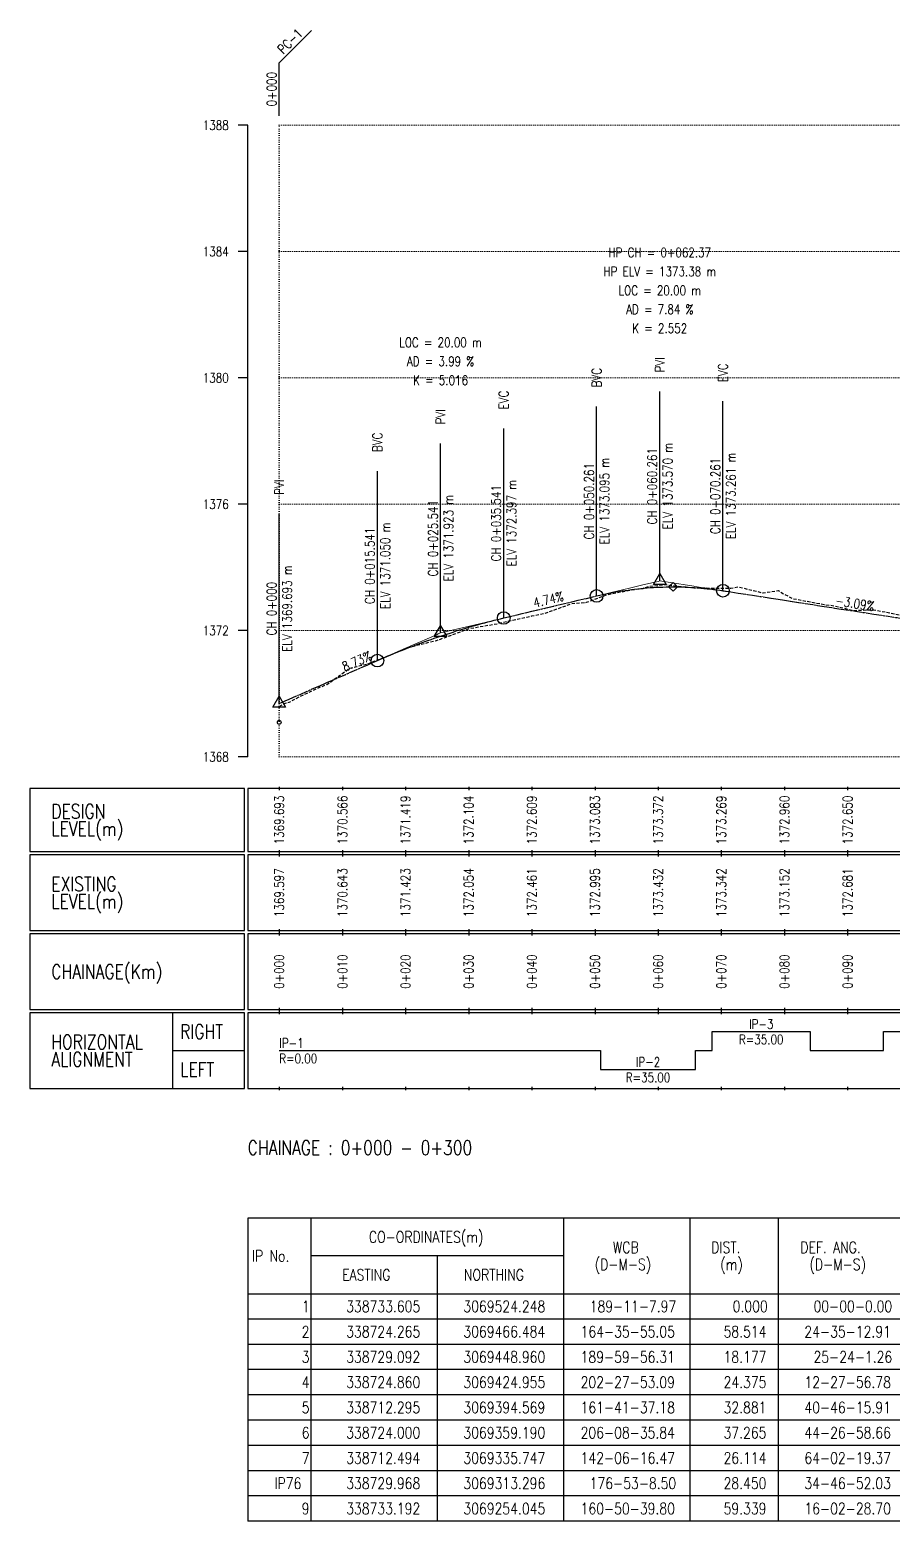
# Model space of a CAD drawing. Extents: x 337736 to 342002, y 3067251 to 3069533.
# Drawn here: x 337735.6 to 337872.1, y 3067266.7 to 3067502.8 of the extents above; entities that cross this region are included whole.
import ezdxf
from ezdxf.enums import TextEntityAlignment as Align

# ---------------------------------------------------------------- set-up
doc = ezdxf.new("R2010")
doc.units = 0
doc.header["$MEASUREMENT"] = 0
for name, pattern in [('Center', [2, 1.25, -0.25, 0.25, -0.25]), ('Dashed', [0.75, 0.5, -0.25]), ('Dot', [0.25, 0, -0.25])]:
    doc.linetypes.add(name, pattern=pattern)
for name, color, linetype, lineweight in [('Chainage Range', 7, 'Continuous', 25), ('Grids', 9, 'Dot', 13), ('PipeCulvert', 6, 'Continuous', 30), ('Vertical Alignment', 5, 'Center', 30), ('VIP Line', 2, 'Continuous', 5)]:
    doc.layers.add(name, color=color, linetype=linetype, lineweight=lineweight)
for name, color, linetype in [('Chainage_TXT', 7, 'Continuous'), ('DesignRL_TXT', 5, 'Continuous'), ('ExistRL_TXT', 3, 'Continuous'), ('GL', 3, 'Dashed'), ('Grade Text', 7, 'Continuous'), ('HC_Data', 7, 'Continuous'), ('HL Point', 2, 'Continuous'), ('Horizontal Alignment', 7, 'Continuous'), ('Remark', 7, 'Continuous'), ('Scale Line', 1, 'Continuous'), ('Title Box Text', 7, 'Continuous'), ('TitleBox', 7, 'Continuous'), ('VIP Mark', 7, 'Continuous')]:
    doc.layers.add(name, color=color, linetype=linetype)
doc.styles.get("Standard").update_dxf_attribs({"font": 'simplex.shx'})

msp = doc.modelspace()

# ---------------------------------------------------------------- linework, layer by layer
at = {"layer": 'GL', "flags": 128}
msp.add_lwpolyline([(337775.06, 3067395.72), (337775.99, 3067396.21), (337776.62, 3067396.38), (337778.35, 3067397.3), (337781.36, 3067398.7), (337781.36, 3067398.71), (337782.62, 3067399.19), (337786.22, 3067401.78), (337788.97, 3067402.43), (337789.49, 3067402.63), (337792.06, 3067403.64), (337795.06, 3067404.85), (337795.66, 3067405.09), (337795.81, 3067405.15), (337799.94, 3067406.16), (337800.25, 3067406.27), (337800.6, 3067406.39), (337805.2, 3067408.06), (337809.66, 3067408.83), (337810.15, 3067408.97), (337814.26, 3067409.86), (337815.06, 3067410.04), (337817.34, 3067410.54), (337821.37, 3067412), (337823.69, 3067412.2), (337826.38, 3067413.2), (337827, 3067413.44), (337827.84, 3067413.57), (337830.53, 3067414.13), (337832.63, 3067414.41), (337833.35, 3067414.66), (337833.59, 3067414.73), (337835.06, 3067414.89), (337835.32, 3067414.92), (337835.98, 3067415), (337836.04, 3067415), (337836.62, 3067414.93), (337840.7, 3067414.5), (337840.73, 3067414.49), (337840.89, 3067414.49), (337846.59, 3067414.43), (337847.72, 3067414.65), (337851.69, 3067413.69), (337852.98, 3067413.88), (337854.06, 3067414.06), (337855.06, 3067413.49), (337856.35, 3067412.79), (337861.33, 3067411.87), (337863.01, 3067411.64), (337864.04, 3067411.37), (337866.01, 3067410.92), (337869.19, 3067411.03), (337875.06, 3067409.86), (337876.02, 3067409.69), (337876.15, 3067409.67), (337876.19, 3067409.65), (337876.22, 3067409.66), (337876.31, 3067409.62), (337880.64, 3067408.55), (337883.25, 3067408.86), (337885.53, 3067407.53), (337887.19, 3067407.27), (337889.2, 3067407.86), (337892.81, 3067406.67), (337894.11, 3067406.59), (337895.06, 3067406.62), (337896.75, 3067406.68), (337900.56, 3067406.79), (337902.62, 3067406.55), (337906.41, 3067406.29), (337906.79, 3067406.27), (337909.33, 3067406.41), (337912.08, 3067406.17), (337915.06, 3067406.04), (337915.4, 3067406.03), (337919.01, 3067406.25), (337919.02, 3067405.91), (337921.08, 3067405.88), (337925.04, 3067405.88), (337926.95, 3067406), (337928.89, 3067406.16), (337932.07, 3067404.78), (337932.31, 3067404.76), (337932.55, 3067404.7), (337935.06, 3067404.73), (337937.49, 3067404.69), (337939.61, 3067404.26), (337940.81, 3067404.23), (337940.97, 3067404.28), (337941.07, 3067404.24), (337941.3, 3067404.25), (337944.66, 3067404.49), (337945.12, 3067404.35), (337946.95, 3067404.39), (337947.65, 3067404.42), (337948.03, 3067404.4), (337951.46, 3067404.38), (337952.91, 3067404.32), (337953.68, 3067404.3), (337955.06, 3067404.39), (337955.17, 3067404.4), (337956, 3067404.46), (337958.99, 3067404.2), (337959.22, 3067404.15), (337959.32, 3067404.11), (337961.85, 3067403.44), (337965.27, 3067402.55), (337965.48, 3067402.51), (337967, 3067402.41), (337968.49, 3067402.1), (337970.2, 3067401.35), (337971.11, 3067401.11), (337972.77, 3067401.22), (337974.09, 3067401.34), (337975.02, 3067401.34), (337975.06, 3067401.32), (337975.44, 3067401.17), (337977, 3067401.22), (337977.94, 3067401.43), (337980.68, 3067401.27), (337982.09, 3067401.37), (337982.85, 3067401.38), (337983.05, 3067401.39), (337987.39, 3067401.99), (337988.29, 3067402), (337989.63, 3067402.37), (337993.38, 3067402.89), (337993.96, 3067403.11), (337995.06, 3067403.75), (337995.52, 3067404.02), (337998.08, 3067404.31), (337999.52, 3067404.89), (338001.36, 3067405.38), (338004.21, 3067406.08), (338005, 3067406.23), (338006.2, 3067406.48), (338009.27, 3067407.52), (338009.32, 3067407.53), (338009.92, 3067407.65), (338010.09, 3067407.71), (338011.08, 3067408.06), (338013.9, 3067409.09), (338013.9, 3067409.1), (338014.3, 3067409.15), (338014.47, 3067409.19), (338015.03, 3067409.32), (338015.06, 3067409.33), (338019.01, 3067410.4), (338019.37, 3067410.46), (338021.94, 3067410.99), (338022.65, 3067411.05), (338025.85, 3067411.34), (338026.26, 3067411.37), (338026.95, 3067411.38), (338029.8, 3067411.71), (338029.97, 3067411.73), (338031.49, 3067411.59), (338032.35, 3067411.53), (338034.31, 3067411.4), (338035.06, 3067411.36), (338035.76, 3067411.33), (338038.23, 3067411.5), (338040.79, 3067411.14), (338042.21, 3067411.05), (338043.41, 3067411.08), (338048.6, 3067409.61), (338049.54, 3067409.37), (338050.76, 3067409.2), (338053.14, 3067409.27), (338055.06, 3067408.2), (338056.05, 3067407.65), (338056.75, 3067407.31), (338059.12, 3067406.94), (338060.92, 3067406.72), (338062.99, 3067405.5), (338063.99, 3067405.2), (338065.75, 3067405.24), (338067.5, 3067404.64), (338068.67, 3067404.4), (338069.74, 3067404.12), (338070.2, 3067404.13), (338073.41, 3067403.54), (338075.06, 3067403.24)], dxfattribs=at)
at = {"layer": 'Grids'}
for p, q in [((337775.06, 3067487.73), (338075.06, 3067487.73)), ((337775.06, 3067387.73), (337775.06, 3067487.73)), ((337775.06, 3067467.73), (338075.06, 3067467.73)), ((337775.06, 3067447.73), (338075.06, 3067447.73)), ((337775.06, 3067427.73), (338075.06, 3067427.73)), ((337775.06, 3067407.73), (338075.06, 3067407.73)), ((337775.06, 3067387.73), (338075.06, 3067387.73))]:
    msp.add_line(p, q, dxfattribs=at)
at = {"layer": 'HC_Data'}
for p, q in [((337780.06, 3067314.73), (337780.06, 3067302.73)), ((337820.06, 3067314.73), (337820.06, 3067302.73)), ((337840.06, 3067314.73), (337840.06, 3067302.73)), ((337854.06, 3067314.73), (337854.06, 3067302.73)), ((337820.06, 3067308.73), (337780.06, 3067308.73)), ((337800.06, 3067308.73), (337800.06, 3067302.73)), ((337770.06, 3067302.73), (337770.06, 3067266.73)), ((337780.06, 3067302.73), (337780.06, 3067266.73)), ((337800.06, 3067302.73), (337800.06, 3067266.73)), ((337820.06, 3067302.73), (337820.06, 3067266.73)), ((337840.06, 3067302.73), (337840.06, 3067266.73)), ((337854.06, 3067302.73), (337854.06, 3067266.73)), ((338002.06, 3067298.73), (337770.06, 3067298.73)), ((338002.06, 3067294.73), (337770.06, 3067294.73)), ((338002.06, 3067290.73), (337770.06, 3067290.73)), ((338002.06, 3067286.73), (337770.06, 3067286.73)), ((338002.06, 3067282.73), (337770.06, 3067282.73)), ((338002.06, 3067278.73), (337770.06, 3067278.73)), ((338002.06, 3067274.73), (337770.06, 3067274.73)), ((338002.06, 3067270.73), (337770.06, 3067270.73)), ((338002.06, 3067266.73), (337770.06, 3067266.73))]:
    msp.add_line(p, q, dxfattribs=at)
msp.add_lwpolyline([(337770.06, 3067314.73), (337770.06, 3067302.73), (338002.06, 3067302.73), (338002.06, 3067314.73), (337770.06, 3067314.73)], dxfattribs=at)
at = {"layer": 'HL Point'}
msp.add_lwpolyline([(337836.72, 3067414.65), (337837.43, 3067415.36), (337838.14, 3067414.65), (337837.43, 3067413.94), (337836.72, 3067414.65)], dxfattribs=at)
at = {"layer": 'Horizontal Alignment'}
msp.add_lwpolyline([(337775.06, 3067341.23), (337825.95, 3067341.23), (337825.95, 3067338.23), (337840.97, 3067338.23), (337840.97, 3067341.23), (337843.63, 3067341.23), (337843.63, 3067344.23), (337859.15, 3067344.23), (337859.15, 3067341.23), (337870.72, 3067341.23), (337870.72, 3067344.23), (337880.51, 3067344.23)], dxfattribs=at)
at = {"layer": 'PipeCulvert'}
msp.add_circle((337775.06, 3067393.2), 0.3, dxfattribs=at)
at = {"layer": 'Remark'}
for p, q in [((337775.06, 3067497.63), (337780.15, 3067502.73)), ((337775.06, 3067489.23), (337775.06, 3067497.63))]:
    msp.add_line(p, q, dxfattribs=at)
at = {"layer": 'Scale Line'}
for p, q in [((337770.06, 3067487.73), (337768.56, 3067487.73)), ((337770.06, 3067387.73), (337770.06, 3067487.73)), ((337770.06, 3067467.73), (337768.56, 3067467.73)), ((337770.06, 3067447.73), (337768.56, 3067447.73)), ((337770.06, 3067427.73), (337768.56, 3067427.73)), ((337770.06, 3067407.73), (337768.56, 3067407.73)), ((337770.06, 3067387.73), (337768.56, 3067387.73))]:
    msp.add_line(p, q, dxfattribs=at)
at = {"layer": 'TitleBox'}
for p, q in [((337775.06, 3067382.98), (337775.06, 3067382.48)), ((337785.06, 3067382.98), (337785.06, 3067382.48)), ((337795.06, 3067382.98), (337795.06, 3067382.48)), ((337805.06, 3067382.98), (337805.06, 3067382.48)), ((337815.06, 3067382.98), (337815.06, 3067382.48)), ((337825.06, 3067382.98), (337825.06, 3067382.48)), ((337835.06, 3067382.98), (337835.06, 3067382.48)), ((337845.06, 3067382.98), (337845.06, 3067382.48)), ((337855.06, 3067382.98), (337855.06, 3067382.48)), ((337865.06, 3067382.98), (337865.06, 3067382.48)), ((337775.06, 3067372.98), (337775.06, 3067372.48)), ((337785.06, 3067372.98), (337785.06, 3067372.48)), ((337795.06, 3067372.98), (337795.06, 3067372.48)), ((337805.06, 3067372.98), (337805.06, 3067372.48)), ((337815.06, 3067372.98), (337815.06, 3067372.48)), ((337825.06, 3067372.98), (337825.06, 3067372.48)), ((337835.06, 3067372.98), (337835.06, 3067372.48)), ((337845.06, 3067372.98), (337845.06, 3067372.48)), ((337855.06, 3067372.98), (337855.06, 3067372.48)), ((337865.06, 3067372.98), (337865.06, 3067372.48)), ((337775.06, 3067372.48), (337775.06, 3067371.98)), ((337785.06, 3067372.48), (337785.06, 3067371.98)), ((337795.06, 3067372.48), (337795.06, 3067371.98)), ((337805.06, 3067372.48), (337805.06, 3067371.98)), ((337815.06, 3067372.48), (337815.06, 3067371.98)), ((337825.06, 3067372.48), (337825.06, 3067371.98)), ((337835.06, 3067372.48), (337835.06, 3067371.98)), ((337845.06, 3067372.48), (337845.06, 3067371.98)), ((337855.06, 3067372.48), (337855.06, 3067371.98)), ((337865.06, 3067372.48), (337865.06, 3067371.98)), ((337775.06, 3067360.48), (337775.06, 3067359.98)), ((337775.06, 3067359.98), (337775.06, 3067359.48)), ((337785.06, 3067360.48), (337785.06, 3067359.98)), ((337785.06, 3067359.98), (337785.06, 3067359.48)), ((337795.06, 3067360.48), (337795.06, 3067359.98)), ((337795.06, 3067359.98), (337795.06, 3067359.48)), ((337805.06, 3067360.48), (337805.06, 3067359.98)), ((337805.06, 3067359.98), (337805.06, 3067359.48)), ((337815.06, 3067360.48), (337815.06, 3067359.98)), ((337815.06, 3067359.98), (337815.06, 3067359.48)), ((337825.06, 3067360.48), (337825.06, 3067359.98)), ((337825.06, 3067359.98), (337825.06, 3067359.48)), ((337835.06, 3067360.48), (337835.06, 3067359.98)), ((337835.06, 3067359.98), (337835.06, 3067359.48)), ((337845.06, 3067360.48), (337845.06, 3067359.98)), ((337845.06, 3067359.98), (337845.06, 3067359.48)), ((337855.06, 3067360.48), (337855.06, 3067359.98)), ((337855.06, 3067359.98), (337855.06, 3067359.48)), ((337865.06, 3067360.48), (337865.06, 3067359.98)), ((337865.06, 3067359.98), (337865.06, 3067359.48)), ((337758.23, 3067335.23), (337758.23, 3067347.23)), ((337775.06, 3067347.98), (337775.06, 3067347.48)), ((337775.06, 3067347.48), (337775.06, 3067346.98)), ((337785.06, 3067347.98), (337785.06, 3067347.48)), ((337785.06, 3067347.48), (337785.06, 3067346.98)), ((337795.06, 3067347.98), (337795.06, 3067347.48)), ((337795.06, 3067347.48), (337795.06, 3067346.98)), ((337805.06, 3067347.98), (337805.06, 3067347.48)), ((337805.06, 3067347.48), (337805.06, 3067346.98)), ((337815.06, 3067347.98), (337815.06, 3067347.48)), ((337815.06, 3067347.48), (337815.06, 3067346.98)), ((337825.06, 3067347.98), (337825.06, 3067347.48)), ((337825.06, 3067347.48), (337825.06, 3067346.98)), ((337835.06, 3067347.98), (337835.06, 3067347.48)), ((337835.06, 3067347.48), (337835.06, 3067346.98)), ((337845.06, 3067347.98), (337845.06, 3067347.48)), ((337845.06, 3067347.48), (337845.06, 3067346.98)), ((337855.06, 3067347.98), (337855.06, 3067347.48)), ((337855.06, 3067347.48), (337855.06, 3067346.98)), ((337865.06, 3067347.98), (337865.06, 3067347.48)), ((337865.06, 3067347.48), (337865.06, 3067346.98)), ((337758.23, 3067341.23), (337769.56, 3067341.23)), ((337775.06, 3067335.48), (337775.06, 3067334.98)), ((337785.06, 3067335.48), (337785.06, 3067334.98)), ((337795.06, 3067335.48), (337795.06, 3067334.98)), ((337805.06, 3067335.48), (337805.06, 3067334.98)), ((337815.06, 3067335.48), (337815.06, 3067334.98)), ((337825.06, 3067335.48), (337825.06, 3067334.98)), ((337835.06, 3067335.48), (337835.06, 3067334.98)), ((337845.06, 3067335.48), (337845.06, 3067334.98)), ((337855.06, 3067335.48), (337855.06, 3067334.98)), ((337865.06, 3067335.48), (337865.06, 3067334.98))]:
    msp.add_line(p, q, dxfattribs=at)
for points in [[(337769.56, 3067382.73), (337735.56, 3067382.73), (337735.56, 3067372.73), (337769.56, 3067372.73)], [(337770.06, 3067372.73), (338080.06, 3067372.73), (338080.06, 3067382.73), (337770.06, 3067382.73)], [(337769.56, 3067372.23), (337735.56, 3067372.23), (337735.56, 3067360.23), (337769.56, 3067360.23)], [(337770.06, 3067360.23), (338080.06, 3067360.23), (338080.06, 3067372.23), (337770.06, 3067372.23)], [(337769.56, 3067359.73), (337735.56, 3067359.73), (337735.56, 3067347.73), (337769.56, 3067347.73)], [(337770.06, 3067347.73), (338080.06, 3067347.73), (338080.06, 3067359.73), (337770.06, 3067359.73)], [(337769.56, 3067347.23), (337735.56, 3067347.23), (337735.56, 3067335.23), (337769.56, 3067335.23)], [(337770.06, 3067335.23), (338080.06, 3067335.23), (338080.06, 3067347.23), (337770.06, 3067347.23)]]:
    msp.add_lwpolyline(points, close=True, dxfattribs=at)
at = {"layer": 'Vertical Alignment'}
msp.add_lwpolyline([(337775.06, 3067396.2), (337775.99, 3067396.6), (337776.62, 3067396.88), (337778.35, 3067397.63), (337781.36, 3067398.95), (337781.36, 3067398.95), (337782.62, 3067399.5), (337786.22, 3067401.07), (337788.97, 3067402.27), (337789.49, 3067402.5), (337790.6, 3067402.98), (337791.1, 3067403.2), (337791.6, 3067403.41), (337792.1, 3067403.63), (337792.6, 3067403.84), (337793.1, 3067404.04), (337793.6, 3067404.25), (337794.1, 3067404.45), (337794.6, 3067404.65), (337795.1, 3067404.85), (337795.6, 3067405.04), (337796.1, 3067405.23), (337796.6, 3067405.42), (337797.1, 3067405.61), (337797.6, 3067405.79), (337798.1, 3067405.98), (337798.6, 3067406.16), (337799.1, 3067406.33), (337799.6, 3067406.51), (337800.1, 3067406.68), (337800.6, 3067406.85), (337801.1, 3067407.02), (337801.6, 3067407.18), (337802.1, 3067407.34), (337802.6, 3067407.5), (337803.1, 3067407.66), (337803.6, 3067407.82), (337804.1, 3067407.97), (337804.6, 3067408.12), (337805.1, 3067408.27), (337805.6, 3067408.41), (337806.1, 3067408.55), (337806.6, 3067408.69), (337807.1, 3067408.83), (337807.6, 3067408.96), (337808.1, 3067409.1), (337808.6, 3067409.23), (337809.1, 3067409.35), (337809.6, 3067409.48), (337810.1, 3067409.6), (337810.6, 3067409.72), (337810.6, 3067409.72), (337814.26, 3067410.59), (337815.06, 3067410.78), (337817.34, 3067411.32), (337821.37, 3067412.28), (337823.69, 3067412.83), (337825.32, 3067413.21), (337825.82, 3067413.33), (337826.32, 3067413.44), (337826.82, 3067413.55), (337827.32, 3067413.65), (337827.82, 3067413.74), (337828.32, 3067413.84), (337828.82, 3067413.92), (337829.32, 3067414), (337829.82, 3067414.08), (337830.32, 3067414.15), (337830.82, 3067414.22), (337831.32, 3067414.28), (337831.82, 3067414.34), (337832.32, 3067414.39), (337832.82, 3067414.44), (337833.32, 3067414.48), (337833.82, 3067414.52), (337834.32, 3067414.55), (337834.82, 3067414.58), (337835.32, 3067414.6), (337835.82, 3067414.62), (337836.32, 3067414.64), (337836.82, 3067414.64), (337837.32, 3067414.65), (337837.82, 3067414.65), (337838.32, 3067414.64), (337838.82, 3067414.63), (337839.32, 3067414.61), (337839.82, 3067414.59), (337840.32, 3067414.57), (337840.82, 3067414.54), (337841.32, 3067414.5), (337841.82, 3067414.46), (337842.32, 3067414.41), (337842.82, 3067414.36), (337843.32, 3067414.31), (337843.82, 3067414.25), (337844.32, 3067414.18), (337844.82, 3067414.11), (337845.32, 3067414.04), (337845.32, 3067414.04), (337846.59, 3067413.84), (337847.72, 3067413.67), (337851.69, 3067413.05), (337852.98, 3067412.85), (337854.06, 3067412.69), (337855.06, 3067412.53), (337856.35, 3067412.33), (337861.33, 3067411.56), (337863.01, 3067411.3), (337864.04, 3067411.14), (337866.01, 3067410.84), (337869.19, 3067410.35), (337875.06, 3067409.44)], dxfattribs=at)
at = {"layer": 'VIP Line'}
msp.add_lwpolyline([(337775.06, 3067396.2), (337775.99, 3067396.6), (337776.62, 3067396.88), (337778.35, 3067397.63), (337781.36, 3067398.95), (337781.36, 3067398.95), (337782.62, 3067399.5), (337786.22, 3067401.07), (337788.97, 3067402.27), (337789.49, 3067402.5), (337792.06, 3067403.62), (337795.06, 3067404.93), (337795.66, 3067405.19), (337795.81, 3067405.26), (337799.94, 3067407.06), (337800.25, 3067407.2), (337800.6, 3067407.35), (337805.2, 3067408.44), (337809.66, 3067409.5), (337810.15, 3067409.61), (337814.26, 3067410.59), (337815.06, 3067410.78), (337817.34, 3067411.32), (337821.37, 3067412.28), (337823.69, 3067412.83), (337826.38, 3067413.46), (337827, 3067413.61), (337827.84, 3067413.81), (337830.53, 3067414.45), (337832.63, 3067414.95), (337833.35, 3067415.12), (337833.59, 3067415.17), (337835.06, 3067415.52), (337835.32, 3067415.58), (337835.98, 3067415.48), (337836.04, 3067415.47), (337836.62, 3067415.38), (337840.7, 3067414.75), (337840.73, 3067414.75), (337840.89, 3067414.72), (337846.59, 3067413.84), (337847.72, 3067413.67), (337851.69, 3067413.05), (337852.98, 3067412.85), (337854.06, 3067412.69), (337855.06, 3067412.53), (337856.35, 3067412.33), (337861.33, 3067411.56), (337863.01, 3067411.3), (337864.04, 3067411.14), (337866.01, 3067410.84), (337869.19, 3067410.35), (337875.06, 3067409.44)], dxfattribs=at)
at = {"layer": 'VIP Mark'}
for p, q in [((337835.32, 3067415.58), (337835.32, 3067445.58)), ((337845.32, 3067414.04), (337845.32, 3067444.04)), ((337825.32, 3067413.21), (337825.32, 3067443.21)), ((337810.6, 3067409.72), (337810.6, 3067439.72)), ((337800.6, 3067407.35), (337800.6, 3067437.35)), ((337790.6, 3067402.98), (337790.6, 3067432.98)), ((337775.06, 3067396.2), (337775.06, 3067426.2))]:
    msp.add_line(p, q, dxfattribs=at)
for points in [[(337834.32, 3067415.01), (337835.32, 3067416.74), (337836.32, 3067415.01), (337834.32, 3067415.01)], [(337799.6, 3067406.77), (337800.6, 3067408.5), (337801.6, 3067406.77), (337799.6, 3067406.77)], [(337774.06, 3067395.62), (337775.06, 3067397.35), (337776.06, 3067395.62), (337774.06, 3067395.62)]]:
    msp.add_lwpolyline(points, dxfattribs=at)
for centre in [(337825.32, 3067413.21), (337845.32, 3067414.04), (337810.6, 3067409.72), (337790.6, 3067402.98)]:
    msp.add_circle(centre, 1, dxfattribs=at)

# ---------------------------------------------------------------- texts
at = {"width": 0.8}
for s, p in [('1388', (337767.06, 3067487.73)), ('1384', (337767.06, 3067467.73)), ('1380', (337767.06, 3067447.73)), ('1376', (337767.06, 3067427.73)), ('1372', (337767.06, 3067407.73)), ('1368', (337767.06, 3067387.73))]:
    msp.add_text(s, height=1.5, dxfattribs=at).set_placement(p, align=Align.MIDDLE_RIGHT)
at = {"layer": 'Chainage Range', "width": 0.8}
msp.add_text('CHAINAGE : 0+000 - 0+300', height=2.25, dxfattribs=at).set_placement((337770.06, 3067324.73))
at = {"layer": 'Chainage_TXT', "width": 0.8}
for s, p in [('0+000', (337775.06, 3067353.73)), ('0+010', (337785.06, 3067353.73)), ('0+020', (337795.06, 3067353.73)), ('0+030', (337805.06, 3067353.73)), ('0+040', (337815.06, 3067353.73)), ('0+050', (337825.06, 3067353.73)), ('0+060', (337835.06, 3067353.73)), ('0+070', (337845.06, 3067353.73)), ('0+080', (337855.06, 3067353.73)), ('0+090', (337865.06, 3067353.73))]:
    msp.add_text(s, height=1.5, rotation=90, dxfattribs=at).set_placement(p, align=Align.MIDDLE_CENTER)
at = {"layer": 'DesignRL_TXT', "width": 0.8}
for s, p in [('1369.693', (337775.06, 3067377.73)), ('1370.566', (337785.06, 3067377.73)), ('1371.419', (337795.06, 3067377.73)), ('1372.104', (337805.06, 3067377.73)), ('1372.609', (337815.06, 3067377.73)), ('1373.083', (337825.06, 3067377.73)), ('1373.372', (337835.06, 3067377.73)), ('1373.269', (337845.06, 3067377.73)), ('1372.960', (337855.06, 3067377.73)), ('1372.650', (337865.06, 3067377.73))]:
    msp.add_text(s, height=1.5, rotation=90, dxfattribs=at).set_placement(p, align=Align.MIDDLE_CENTER)
at = {"layer": 'ExistRL_TXT', "width": 0.8}
for s, p in [('1369.597', (337775.06, 3067366.23)), ('1370.643', (337785.06, 3067366.23)), ('1371.423', (337795.06, 3067366.23)), ('1372.054', (337805.06, 3067366.23)), ('1372.461', (337815.06, 3067366.23)), ('1372.995', (337825.06, 3067366.23)), ('1373.432', (337835.06, 3067366.23)), ('1373.342', (337845.06, 3067366.23)), ('1373.152', (337855.06, 3067366.23)), ('1372.681', (337865.06, 3067366.23))]:
    msp.add_text(s, height=1.5, rotation=90, dxfattribs=at).set_placement(p, align=Align.MIDDLE_CENTER)
at = {"layer": 'Grade Text', "width": 0.8}
for s, rotation, p in [('4.74%', 13.3444, (337817.96, 3067411.47)), ('-3.09%', 351.2123, (337866.04, 3067410.84)), ('8.73%', 23.5844, (337787.83, 3067401.77))]:
    msp.add_text(s, height=1.5, rotation=rotation, dxfattribs=at).set_placement(p, align=Align.BOTTOM_CENTER)
at = {"layer": 'HC_Data', "width": 0.8}
for s, p in [('CO-ORDINATES(m)', (337789.26, 3067310.83)), ('IP No.', (337770.74, 3067307.83)), ('WCB', (337827.9, 3067309.18)), ('DIST.', (337843.46, 3067309.18)), ('DEF. ANG.', (337857.58, 3067309.18)), ('(D-M-S)', (337825.02, 3067306.48)), ('(m)', (337844.9, 3067306.48)), ('(D-M-S)', (337859.02, 3067306.48)), ('EASTING', (337785.02, 3067304.83)), ('NORTHING', (337804.3, 3067304.83)), ('1', (337778.62, 3067299.83)), ('338733.605', (337785.66, 3067299.83)), ('3069524.248', (337804.22, 3067299.83)), ('189-11-7.97', (337824.22, 3067299.83)), ('0.000', (337846.86, 3067299.83)), ('00-00-0.00', (337859.66, 3067299.83)), ('2', (337778.62, 3067295.83)), ('338724.265', (337785.66, 3067295.83)), ('3069466.484', (337804.22, 3067295.83)), ('164-35-55.05', (337822.78, 3067295.83)), ('58.514', (337845.42, 3067295.83)), ('24-35-12.91', (337858.22, 3067295.83)), ('3', (337778.62, 3067291.83)), ('338729.092', (337785.66, 3067291.83)), ('3069448.960', (337804.22, 3067291.83)), ('189-59-56.31', (337822.78, 3067291.83)), ('18.177', (337845.42, 3067291.83)), ('25-24-1.26', (337859.66, 3067291.83)), ('4', (337778.62, 3067287.83)), ('338724.860', (337785.66, 3067287.83)), ('3069424.955', (337804.22, 3067287.83)), ('202-27-53.09', (337822.78, 3067287.83)), ('24.375', (337845.42, 3067287.83)), ('12-27-56.78', (337858.22, 3067287.83)), ('5', (337778.62, 3067283.83)), ('338712.295', (337785.66, 3067283.83)), ('3069394.569', (337804.22, 3067283.83)), ('161-41-37.18', (337822.78, 3067283.83)), ('32.881', (337845.42, 3067283.83)), ('40-46-15.91', (337858.22, 3067283.83)), ('6', (337778.62, 3067279.83)), ('338724.000', (337785.66, 3067279.83)), ('3069359.190', (337804.22, 3067279.83)), ('206-08-35.84', (337822.78, 3067279.83)), ('37.265', (337845.42, 3067279.83)), ('44-26-58.66', (337858.22, 3067279.83)), ('7', (337778.62, 3067275.83)), ('338712.494', (337785.66, 3067275.83)), ('3069335.747', (337804.22, 3067275.83)), ('142-06-16.47', (337822.78, 3067275.83)), ('26.114', (337845.42, 3067275.83)), ('64-02-19.37', (337858.22, 3067275.83)), ('IP76', (337774.3, 3067271.83)), ('338729.968', (337785.66, 3067271.83)), ('3069313.296', (337804.22, 3067271.83)), ('176-53-8.50', (337824.22, 3067271.83)), ('28.450', (337845.42, 3067271.83)), ('34-46-52.03', (337858.22, 3067271.83)), ('9', (337778.62, 3067267.83)), ('338733.192', (337785.66, 3067267.83)), ('3069254.045', (337804.22, 3067267.83)), ('160-50-39.80', (337822.78, 3067267.83)), ('59.339', (337845.42, 3067267.83)), ('16-02-28.70', (337858.22, 3067267.83))]:
    msp.add_text(s, height=1.8, dxfattribs=at).set_placement(p)
at = {"layer": 'Horizontal Alignment', "width": 0.8}
for s, p in [('IP-3', (337851.39, 3067344.23)), ('IP-2', (337833.46, 3067338.23))]:
    msp.add_text(s, height=1.5, dxfattribs=at).set_placement(p, align=Align.BOTTOM_CENTER)
msp.add_text('IP-1', height=1.5, dxfattribs=at).set_placement((337775.06, 3067341.23), align=Align.BOTTOM_LEFT)
for p in [(337851.39, 3067343.73), (337833.46, 3067337.73)]:
    msp.add_text('R=35.00', height=1.5, dxfattribs=at).set_placement(p, align=Align.TOP_CENTER)
msp.add_text('R=0.00', height=1.5, dxfattribs=at).set_placement((337775.06, 3067340.73), align=Align.TOP_LEFT)
at = {"layer": 'Remark', "width": 0.8}
for s, rotation, p in [('PC-1', 45, (337777.61, 3067500.18)), ('0+000', 90, (337775.06, 3067493.43))]:
    msp.add_text(s, height=1.5, rotation=rotation, dxfattribs=at).set_placement(p, align=Align.BOTTOM_CENTER)
at = {"layer": 'Title Box Text', "width": 0.8}
for s, p in [('DESIGN', (337738.96, 3067377.98)), ('LEVEL(m)', (337738.96, 3067375.23)), ('EXISTING', (337738.96, 3067366.48)), ('LEVEL(m)', (337738.96, 3067363.73)), ('CHAINAGE(Km)', (337738.96, 3067352.61)), ('RIGHT', (337759.36, 3067343.11)), ('HORIZONTAL', (337738.96, 3067341.48)), ('ALIGNMENT', (337738.96, 3067338.73)), ('LEFT', (337759.36, 3067337.11))]:
    msp.add_text(s, height=2.25, dxfattribs=at).set_placement(p)
at = {"layer": 'VIP Mark', "width": 0.8}
for s, p in [('HP CH = 0+062.37', (337835.32, 3067467.58)), ('HP ELV = 1373.38 m', (337835.32, 3067464.58)), ('LOC = 20.00 m', (337835.32, 3067461.58)), ('AD = 7.84 %', (337835.32, 3067458.58)), ('K = 2.552', (337835.32, 3067455.58)), ('LOC = 20.00 m', (337800.6, 3067453.35)), ('AD = 3.99 %', (337800.6, 3067450.35)), ('K = 5.016', (337800.6, 3067447.35))]:
    msp.add_text(s, height=1.5, dxfattribs=at).set_placement(p, align=Align.MIDDLE_CENTER)
for s, p in [('BVC', (337825.32, 3067446.21)), ('PVI', (337835.32, 3067448.58)), ('EVC', (337845.32, 3067447.04)), ('EVC', (337810.6, 3067442.72)), ('PVI', (337800.6, 3067440.35)), ('BVC', (337790.6, 3067435.98)), ('PVI', (337775.06, 3067429.2))]:
    msp.add_text(s, height=1.5, rotation=90, dxfattribs=at).set_placement(p, align=Align.MIDDLE_LEFT)
for s, p in [('ELV 1373.570 m', (337835.82, 3067430.58)), ('ELV 1373.095 m', (337825.82, 3067428.21)), ('ELV 1373.261 m', (337845.82, 3067429.04)), ('ELV 1372.397 m', (337811.1, 3067424.72)), ('ELV 1371.923 m', (337801.1, 3067422.35)), ('ELV 1371.050 m', (337791.1, 3067417.98)), ('ELV 1369.693 m', (337775.56, 3067411.2))]:
    msp.add_text(s, height=1.5, rotation=90, dxfattribs=at).set_placement(p, align=Align.TOP_CENTER)
for s, p in [('CH 0+060.261', (337835.32, 3067430.58)), ('CH 0+070.261', (337845.32, 3067429.04)), ('CH 0+050.261', (337825.32, 3067428.21)), ('CH 0+035.541', (337810.6, 3067424.72)), ('CH 0+025.541', (337800.6, 3067422.35)), ('CH 0+015.541', (337790.6, 3067417.98)), ('CH 0+000', (337775.06, 3067411.2))]:
    msp.add_text(s, height=1.5, rotation=90, dxfattribs=at).set_placement(p, align=Align.BOTTOM_CENTER)

doc.saveas('drawing.dxf')
